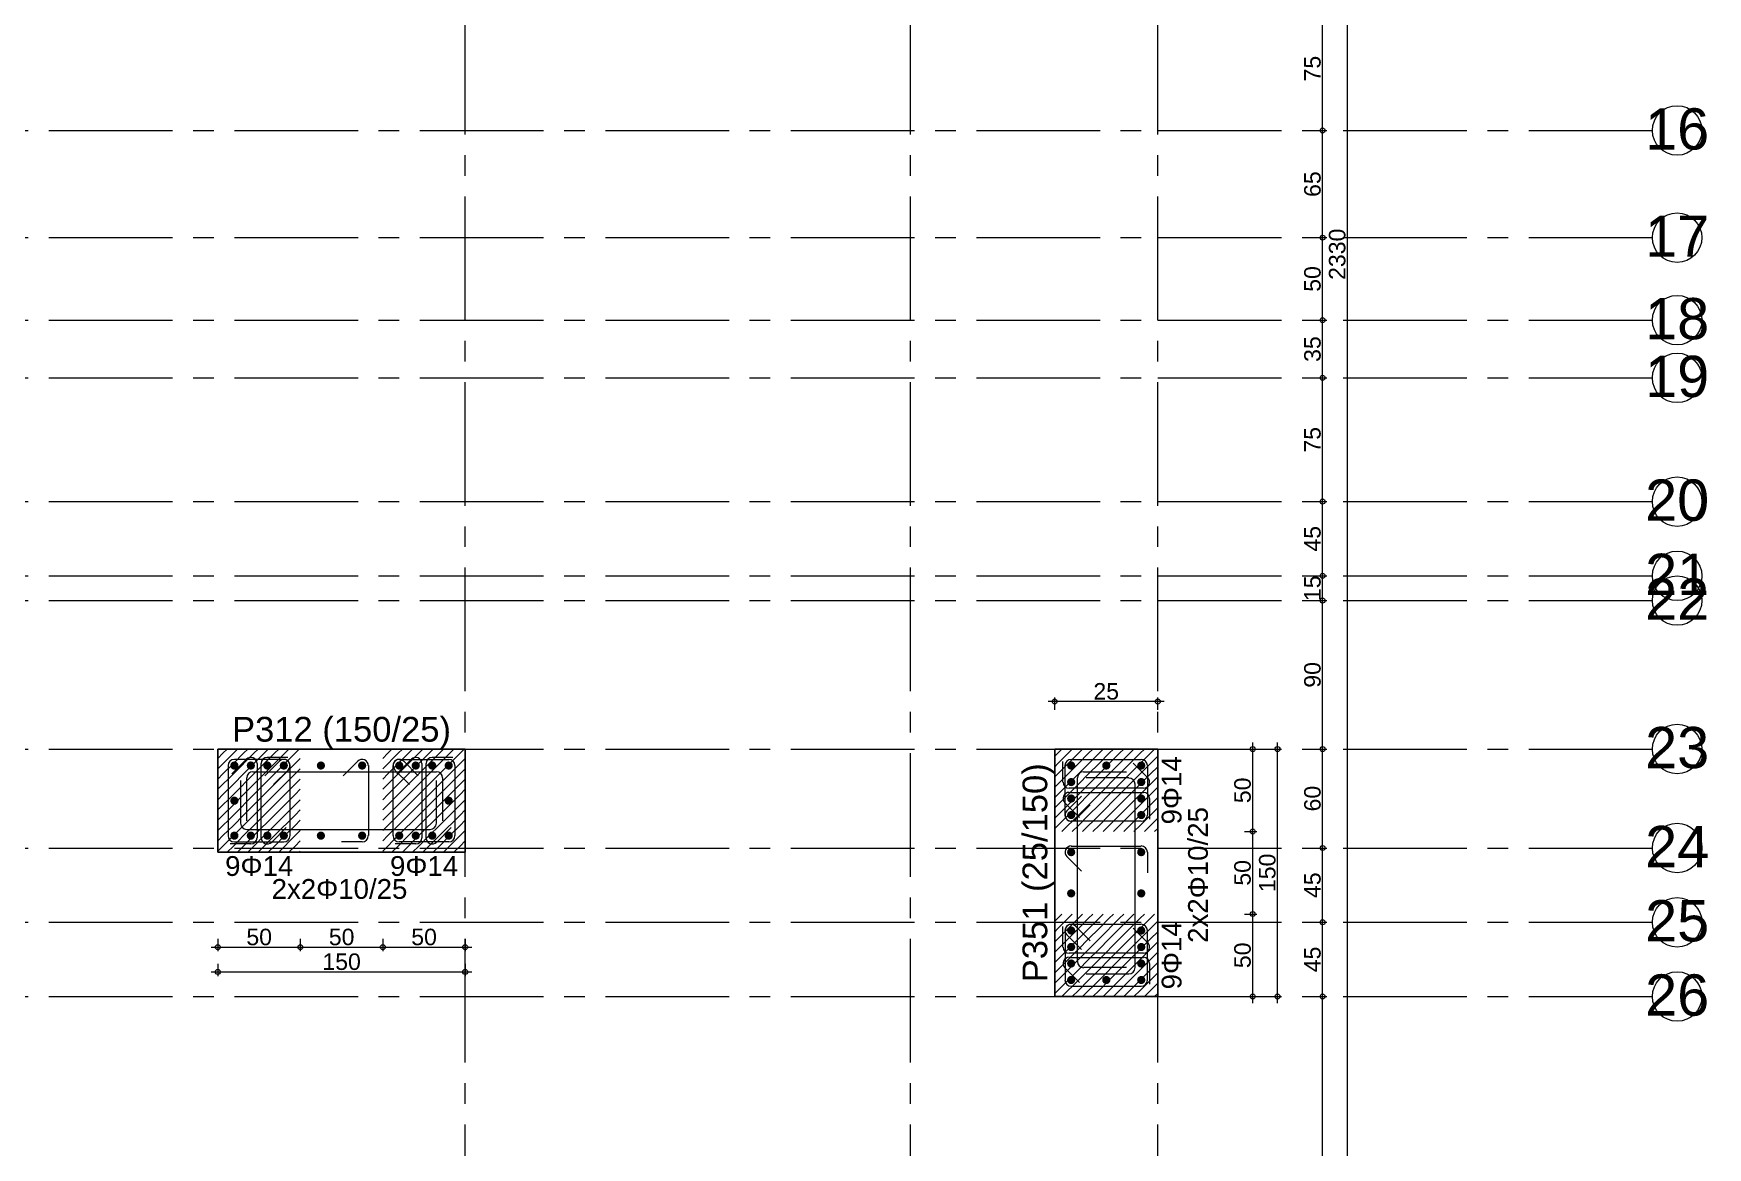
# Model space of a CAD drawing. Header units: millimetres. Extents: x 2232 to 85269, y -3593 to 5869.
# Drawn here: x 35440 to 36455, y 3792 to 4467 of the extents above; entities that cross this region are included whole.
import ezdxf

# ---------------------------------------------------------------- set-up
doc = ezdxf.new("R2010")
doc.units = ezdxf.units.MM
doc.linetypes.add('CENTER2', pattern=[112.5, 75, -12.5, 12.5, -12.5])
doc.linetypes.add('DASHDOT2', pattern=[12.7, 6.35, -3.175, 0, -3.175])
doc.layers.add('aks', color=251, linetype='DASHDOT2', lineweight=35)
for name, color, linetype in [('Donatı Yazısı', 7, 'Continuous'), ('Donatı Çizgisi', 7, 'Continuous'), ('Kolon', 7, 'Continuous'), ('Ölçülendirme', 7, 'Continuous')]:
    doc.layers.add(name, color=color, linetype=linetype)
doc.styles.add('arial_1_18', font='arial.ttf', dxfattribs={"height": 0.2})

# ---------------------------------------------------------------- blocks, each defined once
blk = doc.blocks.new('IDE999Entity6997')
at = {"layer": 'aks', "color": 250, "linetype": 'CENTER2', "lineweight": 5}
blk.add_lwpolyline([(27135.6, 200), (27135.6, 2530)], dxfattribs=at)
blk = doc.blocks.new('IDE999Entity6998')
at = {"layer": 'aks', "color": 250, "linetype": 'CENTER2', "lineweight": 5}
blk.add_lwpolyline([(27285.6, 200), (27285.6, 2530)], dxfattribs=at)
blk = doc.blocks.new('IDE999Entity6999')
at = {"layer": 'aks', "color": 250, "linetype": 'CENTER2', "lineweight": 5}
blk.add_lwpolyline([(26865.6, 200), (26865.6, 2530)], dxfattribs=at)
blk = doc.blocks.new('IDE999Entity7007')
at = {"layer": 'aks', "color": 250, "linetype": 'CENTER2', "lineweight": 5}
for points in [[(24025.6, 1440), (27285.6, 1440)], [(27285.6, 1440), (27585.6, 1440)]]:
    blk.add_lwpolyline(points, dxfattribs=at)
at = {"layer": 'aks', "color": 30, "linetype": 'Continuous', "lineweight": 5}
blk.add_circle((27600.6, 1440), 15, dxfattribs=at)
at = {"layer": 'aks', "color": 1, "linetype": 'Continuous', "lineweight": 5, "style": 'arial_1_18'}
blk.add_text('16', height=25, dxfattribs=at).set_placement((27581.2, 1428.4))
blk = doc.blocks.new('IDE999Entity7008')
at = {"layer": 'aks', "color": 250, "linetype": 'CENTER2', "lineweight": 5}
for points in [[(24025.6, 1290), (27285.6, 1290)], [(27285.6, 1290), (27585.6, 1290)]]:
    blk.add_lwpolyline(points, dxfattribs=at)
at = {"layer": 'aks', "color": 30, "linetype": 'Continuous', "lineweight": 5}
blk.add_circle((27600.6, 1290), 15, dxfattribs=at)
at = {"layer": 'aks', "color": 1, "linetype": 'Continuous', "lineweight": 5, "style": 'arial_1_18'}
blk.add_text('19', height=25, dxfattribs=at).set_placement((27581.2, 1278.4))
blk = doc.blocks.new('IDE999Entity7009')
at = {"layer": 'aks', "color": 250, "linetype": 'CENTER2', "lineweight": 5}
for points in [[(24025.6, 1065), (27285.6, 1065)], [(27285.6, 1065), (27585.6, 1065)]]:
    blk.add_lwpolyline(points, dxfattribs=at)
at = {"layer": 'aks', "color": 30, "linetype": 'Continuous', "lineweight": 5}
blk.add_circle((27600.6, 1065), 15, dxfattribs=at)
at = {"layer": 'aks', "color": 1, "linetype": 'Continuous', "lineweight": 5, "style": 'arial_1_18'}
blk.add_text('23', height=25, dxfattribs=at).set_placement((27581.2, 1053.4))
blk = doc.blocks.new('IDE999Entity7010')
at = {"layer": 'aks', "color": 250, "linetype": 'CENTER2', "lineweight": 5}
for points in [[(24025.6, 915), (27285.6, 915)], [(27285.6, 915), (27585.6, 915)]]:
    blk.add_lwpolyline(points, dxfattribs=at)
at = {"layer": 'aks', "color": 30, "linetype": 'Continuous', "lineweight": 5}
blk.add_circle((27600.6, 915), 15, dxfattribs=at)
at = {"layer": 'aks', "color": 1, "linetype": 'Continuous', "lineweight": 5, "style": 'arial_1_18'}
blk.add_text('26', height=25, dxfattribs=at).set_placement((27581.2, 903.4))
blk = doc.blocks.new('IDE999Entity7011')
at = {"layer": 'aks', "color": 250, "linetype": 'CENTER2', "lineweight": 5}
for points in [[(24025.6, 1170), (27285.6, 1170)], [(27285.6, 1170), (27585.6, 1170)]]:
    blk.add_lwpolyline(points, dxfattribs=at)
at = {"layer": 'aks', "color": 30, "linetype": 'Continuous', "lineweight": 5}
blk.add_circle((27600.6, 1170), 15, dxfattribs=at)
at = {"layer": 'aks', "color": 1, "linetype": 'Continuous', "lineweight": 5, "style": 'arial_1_18'}
blk.add_text('21', height=25, dxfattribs=at).set_placement((27581.2, 1158.4))
blk = doc.blocks.new('IDE999Entity7012')
at = {"layer": 'aks', "color": 250, "linetype": 'CENTER2', "lineweight": 5}
for points in [[(24025.6, 1325), (27285.6, 1325)], [(27285.6, 1325), (27585.6, 1325)]]:
    blk.add_lwpolyline(points, dxfattribs=at)
at = {"layer": 'aks', "color": 30, "linetype": 'Continuous', "lineweight": 5}
blk.add_circle((27600.6, 1325), 15, dxfattribs=at)
at = {"layer": 'aks', "color": 1, "linetype": 'Continuous', "lineweight": 5, "style": 'arial_1_18'}
blk.add_text('18', height=25, dxfattribs=at).set_placement((27581.2, 1313.4))
blk = doc.blocks.new('IDE999Entity7013')
at = {"layer": 'aks', "color": 250, "linetype": 'CENTER2', "lineweight": 5}
for points in [[(24025.6, 1215), (27285.6, 1215)], [(27285.6, 1215), (27585.6, 1215)]]:
    blk.add_lwpolyline(points, dxfattribs=at)
at = {"layer": 'aks', "color": 30, "linetype": 'Continuous', "lineweight": 5}
blk.add_circle((27600.6, 1215), 15, dxfattribs=at)
at = {"layer": 'aks', "color": 1, "linetype": 'Continuous', "lineweight": 5, "style": 'arial_1_18'}
blk.add_text('20', height=25, dxfattribs=at).set_placement((27581.2, 1203.4))
blk = doc.blocks.new('IDE999Entity7014')
at = {"layer": 'aks', "color": 250, "linetype": 'CENTER2', "lineweight": 5}
for points in [[(24025.6, 960), (27285.6, 960)], [(27285.6, 960), (27585.6, 960)]]:
    blk.add_lwpolyline(points, dxfattribs=at)
at = {"layer": 'aks', "color": 30, "linetype": 'Continuous', "lineweight": 5}
blk.add_circle((27600.6, 960), 15, dxfattribs=at)
at = {"layer": 'aks', "color": 1, "linetype": 'Continuous', "lineweight": 5, "style": 'arial_1_18'}
blk.add_text('25', height=25, dxfattribs=at).set_placement((27581.2, 948.4))
blk = doc.blocks.new('IDE999Entity7017')
at = {"layer": 'aks', "color": 250, "linetype": 'CENTER2', "lineweight": 5}
for points in [[(24025.6, 1155), (27285.6, 1155)], [(27285.6, 1155), (27585.6, 1155)]]:
    blk.add_lwpolyline(points, dxfattribs=at)
at = {"layer": 'aks', "color": 30, "linetype": 'Continuous', "lineweight": 5}
blk.add_circle((27600.6, 1155), 15, dxfattribs=at)
at = {"layer": 'aks', "color": 1, "linetype": 'Continuous', "lineweight": 5, "style": 'arial_1_18'}
blk.add_text('22', height=25, dxfattribs=at).set_placement((27581.2, 1143.4))
blk = doc.blocks.new('IDE999Entity7018')
at = {"layer": 'aks', "color": 250, "linetype": 'CENTER2', "lineweight": 5}
for points in [[(24025.6, 1005), (27285.6, 1005)], [(27285.6, 1005), (27585.6, 1005)]]:
    blk.add_lwpolyline(points, dxfattribs=at)
at = {"layer": 'aks', "color": 30, "linetype": 'Continuous', "lineweight": 5}
blk.add_circle((27600.6, 1005), 15, dxfattribs=at)
at = {"layer": 'aks', "color": 1, "linetype": 'Continuous', "lineweight": 5, "style": 'arial_1_18'}
blk.add_text('24', height=25, dxfattribs=at).set_placement((27581.2, 993.4))
blk = doc.blocks.new('IDE999Entity7043')
at = {"layer": 'aks', "color": 250, "linetype": 'CENTER2', "lineweight": 5}
for points in [[(24025.6, 1375), (27285.6, 1375)], [(27285.6, 1375), (27585.6, 1375)]]:
    blk.add_lwpolyline(points, dxfattribs=at)
at = {"layer": 'aks', "color": 30, "linetype": 'Continuous', "lineweight": 5}
blk.add_circle((27600.6, 1375), 15, dxfattribs=at)
at = {"layer": 'aks', "color": 1, "linetype": 'Continuous', "lineweight": 5, "style": 'arial_1_18'}
blk.add_text('17', height=25, dxfattribs=at).set_placement((27581.2, 1363.4))

msp = doc.modelspace()

# ---------------------------------------------------------------- hatches: boundary and pattern name
at = {"layer": 'Donatı Çizgisi', "linetype": 'Continuous', "lineweight": 5}
h = msp.add_hatch(color=5, dxfattribs=at)
edge = h.paths.add_edge_path(flags=0)
edge.add_arc((35561.7, 4023.2), 2.5, 0, 360)
h = msp.add_hatch(color=5, dxfattribs=at)
edge = h.paths.add_edge_path(flags=0)
edge.add_arc((35571.7, 4023.2), 2.5, 0, 360)
h = msp.add_hatch(color=5, dxfattribs=at)
edge = h.paths.add_edge_path(flags=0)
edge.add_arc((35581.7, 4023.2), 2.5, 0, 360)
h = msp.add_hatch(color=5, dxfattribs=at)
edge = h.paths.add_edge_path(flags=0)
edge.add_arc((35591.7, 4023.2), 2.5, 0, 360)
h = msp.add_hatch(color=5, dxfattribs=at)
edge = h.paths.add_edge_path(flags=0)
edge.add_arc((35614.2, 4023.2), 2.5, 0, 360)
h = msp.add_hatch(color=5, dxfattribs=at)
edge = h.paths.add_edge_path(flags=0)
edge.add_arc((35639.2, 4023.2), 2.5, 0, 360)
h = msp.add_hatch(color=5, dxfattribs=at)
edge = h.paths.add_edge_path(flags=0)
edge.add_arc((35661.7, 4023.2), 2.5, 0, 360)
h = msp.add_hatch(color=5, dxfattribs=at)
edge = h.paths.add_edge_path(flags=0)
edge.add_arc((35671.7, 4023.2), 2.5, 0, 360)
h = msp.add_hatch(color=5, dxfattribs=at)
edge = h.paths.add_edge_path(flags=0)
edge.add_arc((35681.7, 4023.2), 2.5, 0, 360)
h = msp.add_hatch(color=5, dxfattribs=at)
edge = h.paths.add_edge_path(flags=0)
edge.add_arc((35691.7, 4023.2), 2.5, 0, 360)
h = msp.add_hatch(color=5, dxfattribs=at)
edge = h.paths.add_edge_path(flags=0)
edge.add_arc((36069.2, 4023.2), 2.5, 0, 360)
h = msp.add_hatch(color=5, dxfattribs=at)
edge = h.paths.add_edge_path(flags=0)
edge.add_arc((36090.5, 4023.2), 2.5, 0, 360)
h = msp.add_hatch(color=5, dxfattribs=at)
edge = h.paths.add_edge_path(flags=0)
edge.add_arc((36111.7, 4023.2), 2.5, 0, 360)
h = msp.add_hatch(color=5, dxfattribs=at)
edge = h.paths.add_edge_path(flags=0)
edge.add_arc((36069.2, 4013.2), 2.5, 0, 360)
h = msp.add_hatch(color=5, dxfattribs=at)
edge = h.paths.add_edge_path(flags=0)
edge.add_arc((36111.7, 4013.2), 2.5, 0, 360)
h = msp.add_hatch(color=5, dxfattribs=at)
edge = h.paths.add_edge_path(flags=0)
edge.add_arc((35561.7, 4001.9), 2.5, 0, 360)
h = msp.add_hatch(color=5, dxfattribs=at)
edge = h.paths.add_edge_path(flags=0)
edge.add_arc((35691.7, 4001.9), 2.5, 0, 360)
h = msp.add_hatch(color=5, dxfattribs=at)
edge = h.paths.add_edge_path(flags=0)
edge.add_arc((36069.2, 4003.2), 2.5, 0, 360)
h = msp.add_hatch(color=5, dxfattribs=at)
edge = h.paths.add_edge_path(flags=0)
edge.add_arc((36111.7, 4003.2), 2.5, 0, 360)
h = msp.add_hatch(color=5, dxfattribs=at)
edge = h.paths.add_edge_path(flags=0)
edge.add_arc((36069.2, 3993.2), 2.5, 0, 360)
h = msp.add_hatch(color=5, dxfattribs=at)
edge = h.paths.add_edge_path(flags=0)
edge.add_arc((36111.7, 3993.2), 2.5, 0, 360)
h = msp.add_hatch(color=5, dxfattribs=at)
edge = h.paths.add_edge_path(flags=0)
edge.add_arc((35561.7, 3980.7), 2.5, 0, 360)
h = msp.add_hatch(color=5, dxfattribs=at)
edge = h.paths.add_edge_path(flags=0)
edge.add_arc((35571.7, 3980.7), 2.5, 0, 360)
h = msp.add_hatch(color=5, dxfattribs=at)
edge = h.paths.add_edge_path(flags=0)
edge.add_arc((35581.7, 3980.7), 2.5, 0, 360)
h = msp.add_hatch(color=5, dxfattribs=at)
edge = h.paths.add_edge_path(flags=0)
edge.add_arc((35591.7, 3980.7), 2.5, 0, 360)
h = msp.add_hatch(color=5, dxfattribs=at)
edge = h.paths.add_edge_path(flags=0)
edge.add_arc((35614.2, 3980.7), 2.5, 0, 360)
h = msp.add_hatch(color=5, dxfattribs=at)
edge = h.paths.add_edge_path(flags=0)
edge.add_arc((35639.2, 3980.7), 2.5, 0, 360)
h = msp.add_hatch(color=5, dxfattribs=at)
edge = h.paths.add_edge_path(flags=0)
edge.add_arc((35661.7, 3980.7), 2.5, 0, 360)
h = msp.add_hatch(color=5, dxfattribs=at)
edge = h.paths.add_edge_path(flags=0)
edge.add_arc((35671.7, 3980.7), 2.5, 0, 360)
h = msp.add_hatch(color=5, dxfattribs=at)
edge = h.paths.add_edge_path(flags=0)
edge.add_arc((35681.7, 3980.7), 2.5, 0, 360)
h = msp.add_hatch(color=5, dxfattribs=at)
edge = h.paths.add_edge_path(flags=0)
edge.add_arc((35691.7, 3980.7), 2.5, 0, 360)
h = msp.add_hatch(color=5, dxfattribs=at)
edge = h.paths.add_edge_path(flags=0)
edge.add_arc((36069.2, 3970.7), 2.5, 0, 360)
h = msp.add_hatch(color=5, dxfattribs=at)
edge = h.paths.add_edge_path(flags=0)
edge.add_arc((36111.7, 3970.7), 2.5, 0, 360)
h = msp.add_hatch(color=5, dxfattribs=at)
edge = h.paths.add_edge_path(flags=0)
edge.add_arc((36069.2, 3945.7), 2.5, 0, 360)
h = msp.add_hatch(color=5, dxfattribs=at)
edge = h.paths.add_edge_path(flags=0)
edge.add_arc((36111.7, 3945.7), 2.5, 0, 360)
h = msp.add_hatch(color=5, dxfattribs=at)
edge = h.paths.add_edge_path(flags=0)
edge.add_arc((36069.2, 3923.2), 2.5, 0, 360)
h = msp.add_hatch(color=5, dxfattribs=at)
edge = h.paths.add_edge_path(flags=0)
edge.add_arc((36111.7, 3923.2), 2.5, 0, 360)
h = msp.add_hatch(color=5, dxfattribs=at)
edge = h.paths.add_edge_path(flags=0)
edge.add_arc((36069.2, 3913.2), 2.5, 0, 360)
h = msp.add_hatch(color=5, dxfattribs=at)
edge = h.paths.add_edge_path(flags=0)
edge.add_arc((36111.7, 3913.2), 2.5, 0, 360)
h = msp.add_hatch(color=5, dxfattribs=at)
edge = h.paths.add_edge_path(flags=0)
edge.add_arc((36069.2, 3903.2), 2.5, 0, 360)
h = msp.add_hatch(color=5, dxfattribs=at)
edge = h.paths.add_edge_path(flags=0)
edge.add_arc((36111.7, 3903.2), 2.5, 0, 360)
h = msp.add_hatch(color=5, dxfattribs=at)
edge = h.paths.add_edge_path(flags=0)
edge.add_arc((36069.2, 3893.2), 2.5, 0, 360)
h = msp.add_hatch(color=5, dxfattribs=at)
edge = h.paths.add_edge_path(flags=0)
edge.add_arc((36090.5, 3893.2), 2.5, 0, 360)
h = msp.add_hatch(color=5, dxfattribs=at)
edge = h.paths.add_edge_path(flags=0)
edge.add_arc((36111.7, 3893.2), 2.5, 0, 360)

# ---------------------------------------------------------------- linework, layer by layer
at = {"layer": 'Donatı Çizgisi', "color": 5, "linetype": 'Continuous', "lineweight": 5}
for points in [[(35558, 4023.2), (35558, 3980.7)], [(35591.7, 4026.9), (35561.7, 4026.9)], [(35589.1, 4025.8), (35580.2, 4017)], [(35585.5, 4011.7), (35594.4, 4020.5)], [(35595.5, 3980.7), (35595.5, 4023.2)], [(35658, 3980.7), (35658, 4023.2)], [(35667.9, 4011.7), (35659.1, 4020.5)], [(35661.7, 4026.9), (35691.7, 4026.9)], [(35664.4, 4025.8), (35673.2, 4017)], [(35695.5, 4023.2), (35695.5, 3980.7)], [(36065.5, 3993.2), (36065.5, 4023.2)], [(36069.2, 4026.9), (36111.7, 4026.9)], [(36115.5, 4023.2), (36115.5, 3993.2)], [(36066.6, 3995.8), (36075.4, 4004.7)], [(36080.7, 3999.4), (36071.9, 3990.5)], [(36111.7, 3989.4), (36069.2, 3989.4)], [(35561.7, 3976.9), (35591.7, 3976.9)], [(35691.7, 3976.9), (35661.7, 3976.9)], [(36065.5, 3923.2), (36065.5, 3893.2)], [(36066.6, 3920.5), (36075.4, 3911.7)], [(36111.7, 3926.9), (36069.2, 3926.9)], [(36080.7, 3917), (36071.9, 3925.8)], [(36115.5, 3893.2), (36115.5, 3923.2)], [(36069.2, 3889.4), (36111.7, 3889.4)]]:
    msp.add_lwpolyline(points, dxfattribs=at)
at = {"layer": 'Donatı Çizgisi', "color": 1, "linetype": 'Continuous', "lineweight": 5}
for points in [[(35560.2, 4018.2), (35569.1, 4027.1)], [(35575.5, 4024.4), (35575.5, 3979.4)], [(35578, 3979.4), (35578, 4024.4)], [(35581.7, 4028.2), (35594.2, 4028.2)], [(35627.7, 4017), (35636.6, 4025.8)], [(35643, 4023.2), (35643, 3980.7)], [(35660.2, 4018.2), (35669.1, 4027.1)], [(35675.5, 4024.4), (35675.5, 3979.4)], [(35678, 3979.4), (35678, 4024.4)], [(35681.7, 4028.2), (35694.2, 4028.2)], [(36064.2, 4013.2), (36064.2, 4025.7)], [(36106.8, 4024.7), (36115.6, 4015.8)], [(35565.5, 4014.2), (35565.5, 3988.2)], [(35569.2, 3989.7), (35569.2, 4015.7)], [(35573, 4019.4), (35684.2, 4019.4)], [(35684.2, 3988.2), (35684.2, 4014.2)], [(35688, 4015.7), (35688, 3989.7)], [(36073, 3904.4), (36073, 4015.7)], [(36076.7, 4019.4), (36102.7, 4019.4)], [(36104.2, 4015.7), (36078.2, 4015.7)], [(36108, 3900.7), (36108, 4011.9)], [(36074.2, 3991.7), (36065.3, 4000.5)], [(36113, 4009.4), (36068, 4009.4)], [(36068, 4006.9), (36113, 4006.9)], [(36116.7, 4003.2), (36116.7, 3990.7)], [(35569.2, 3984.4), (35680.5, 3984.4)], [(35593.2, 3985.6), (35584.4, 3976.8)], [(35693.2, 3985.6), (35684.4, 3976.8)], [(35571.7, 3975.7), (35559.2, 3975.7)], [(35639.2, 3976.9), (35626.7, 3976.9)], [(35671.7, 3975.7), (35659.2, 3975.7)], [(36069.2, 3974.4), (36111.7, 3974.4)], [(36115.5, 3970.7), (36115.5, 3958.2)], [(36075.4, 3959.2), (36066.6, 3968)], [(36064.2, 3913.2), (36064.2, 3925.7)], [(36106.8, 3924.7), (36115.6, 3915.8)], [(36113, 3909.4), (36068, 3909.4)], [(36074.2, 3891.7), (36065.3, 3900.5)], [(36068, 3906.9), (36113, 3906.9)], [(36102.7, 3900.7), (36076.7, 3900.7)], [(36116.7, 3903.2), (36116.7, 3890.7)], [(36078.2, 3896.9), (36104.2, 3896.9)]]:
    msp.add_lwpolyline(points, dxfattribs=at)
at = {"layer": 'Donatı Çizgisi', "color": 5, "linetype": 'Continuous', "lineweight": 5}
for centre, start, end in [((35561.7, 4023.2), 90, 180), ((35591.7, 4023.2), 0, 135), ((35591.7, 4023.2), 315, 90), ((35661.7, 4023.2), 90, 225), ((35661.7, 4023.2), 45, 180), ((35691.7, 4023.2), 0, 90), ((36069.2, 4023.2), 90, 180), ((36111.7, 4023.2), 0, 90), ((36069.2, 3993.2), 135, 270), ((36069.2, 3993.2), 180, 315), ((36111.7, 3993.2), 270, 0), ((35561.7, 3980.7), 180, 270), ((35591.7, 3980.7), 270, 0), ((35661.7, 3980.7), 180, 270), ((35691.7, 3980.7), 270, 0), ((36069.2, 3923.2), 45, 180), ((36069.2, 3923.2), 90, 225), ((36111.7, 3923.2), 0, 90), ((36069.2, 3893.2), 180, 270), ((36111.7, 3893.2), 270, 0)]:
    msp.add_arc(centre, 3.75, start, end, dxfattribs=at)
at = {"layer": 'Donatı Çizgisi', "color": 1, "linetype": 'Continuous', "lineweight": 5}
for centre, start, end in [((35571.7, 4024.4), 0, 135), ((35581.7, 4024.4), 90, 180), ((35639.2, 4023.2), 0, 135), ((35671.7, 4024.4), 0, 135), ((35681.7, 4024.4), 90, 180), ((35573, 4015.7), 90, 180), ((35684.2, 4015.7), 0, 90), ((36068, 4013.2), 180, 270), ((36076.7, 4015.7), 90, 180), ((36104.2, 4011.9), 0, 90), ((36113, 4013.2), 270, 45), ((36068, 4003.2), 90, 225), ((36113, 4003.2), 0, 90), ((35569.2, 3988.2), 180, 270), ((35639.2, 3980.7), 270, 0), ((35680.5, 3988.2), 270, 0), ((35571.7, 3979.4), 270, 0), ((35581.7, 3979.4), 180, 315), ((35671.7, 3979.4), 270, 0), ((35681.7, 3979.4), 180, 315), ((36069.2, 3970.7), 90, 225), ((36111.7, 3970.7), 0, 90), ((36068, 3913.2), 180, 270), ((36113, 3913.2), 270, 45), ((36068, 3903.2), 90, 225), ((36076.7, 3904.4), 180, 270), ((36104.2, 3900.7), 270, 0), ((36113, 3903.2), 0, 90)]:
    msp.add_arc(centre, 3.75, start, end, dxfattribs=at)
at = {"layer": 'Kolon', "color": 33, "linetype": 'Continuous', "lineweight": -3}
for points in [[(35551.7, 4033.2), (35701.7, 4033.2)], [(35551.7, 3970.7), (35551.7, 4033.2)], [(35701.7, 3970.7), (35701.7, 4033.2)], [(36059.2, 3883.2), (36059.2, 4033.2)], [(36059.2, 4033.2), (36121.7, 4033.2)], [(36121.7, 3883.2), (36121.7, 4033.2)], [(35551.7, 3970.7), (35701.7, 3970.7)], [(36059.2, 3883.2), (36121.7, 3883.2)]]:
    msp.add_lwpolyline(points, dxfattribs=at)
at = {"layer": 'Kolon', "color": 251, "linetype": 'Continuous', "lineweight": -3}
for points in [[(35551.7, 4021.3), (35561.1, 4030.7)], [(35551.7, 4027.5), (35554.8, 4030.7)], [(35554.8, 4030.7), (35557.3, 4033.2)], [(35561.1, 4030.7), (35563.6, 4033.2)], [(35561.1, 4018.2), (35573.6, 4030.7)], [(35561.1, 4024.4), (35567.3, 4030.7)], [(35567.3, 4030.7), (35569.8, 4033.2)], [(35573.6, 4030.7), (35576.1, 4033.2)], [(35573.6, 4018.2), (35586.1, 4030.7)], [(35573.6, 4024.4), (35579.8, 4030.7)], [(35579.8, 4030.7), (35582.3, 4033.2)], [(35586.1, 4030.7), (35588.6, 4033.2)], [(35586.1, 4018.2), (35598.6, 4030.7)], [(35586.1, 4024.4), (35592.3, 4030.7)], [(35592.3, 4030.7), (35594.8, 4033.2)], [(35598.6, 4030.7), (35601.1, 4033.2)], [(35651.7, 4021.3), (35661.1, 4030.7)], [(35651.7, 4027.5), (35654.8, 4030.7)], [(35654.8, 4030.7), (35657.3, 4033.2)], [(35661.1, 4030.7), (35663.6, 4033.2)], [(35661.1, 4018.2), (35673.6, 4030.7)], [(35661.1, 4024.4), (35667.3, 4030.7)], [(35667.3, 4030.7), (35669.8, 4033.2)], [(35673.6, 4030.7), (35676.1, 4033.2)], [(35673.6, 4018.2), (35686.1, 4030.7)], [(35673.6, 4024.4), (35679.8, 4030.7)], [(35679.8, 4030.7), (35682.3, 4033.2)], [(35686.1, 4030.7), (35688.6, 4033.2)], [(35686.1, 4018.2), (35698.6, 4030.7)], [(35686.1, 4024.4), (35692.3, 4030.7)], [(35692.3, 4030.7), (35694.8, 4033.2)], [(35698.6, 4030.7), (35701.1, 4033.2)], [(36059.2, 4028.8), (36061.1, 4030.7)], [(36061.1, 4030.7), (36063.6, 4033.2)], [(36061.1, 4018.2), (36073.6, 4030.7)], [(36061.1, 4024.4), (36067.3, 4030.7)], [(36067.3, 4030.7), (36069.8, 4033.2)], [(36073.6, 4030.7), (36076.1, 4033.2)], [(36073.6, 4018.2), (36086.1, 4030.7)], [(36073.6, 4024.4), (36079.8, 4030.7)], [(36079.8, 4030.7), (36082.3, 4033.2)], [(36086.1, 4030.7), (36088.6, 4033.2)], [(36086.1, 4018.2), (36098.6, 4030.7)], [(36086.1, 4024.4), (36092.3, 4030.7)], [(36092.3, 4030.7), (36094.8, 4033.2)], [(36098.6, 4030.7), (36101.1, 4033.2)], [(36098.6, 4018.2), (36111.1, 4030.7)], [(36098.6, 4024.4), (36104.8, 4030.7)], [(36104.8, 4030.7), (36107.3, 4033.2)], [(36111.1, 4030.7), (36113.6, 4033.2)], [(36111.1, 4024.4), (36117.3, 4030.7)], [(36117.3, 4030.7), (36119.8, 4033.2)], [(35554.8, 4018.2), (35561.1, 4024.4)], [(35567.3, 4018.2), (35573.6, 4024.4)], [(35579.8, 4018.2), (35586.1, 4024.4)], [(35592.3, 4018.2), (35598.6, 4024.4)], [(35598.6, 4024.4), (35601.7, 4027.5)], [(35598.6, 4018.2), (35601.7, 4021.3)], [(35654.8, 4018.2), (35661.1, 4024.4)], [(35667.3, 4018.2), (35673.6, 4024.4)], [(35679.8, 4018.2), (35686.1, 4024.4)], [(35692.3, 4018.2), (35698.6, 4024.4)], [(35698.6, 4024.4), (35701.7, 4027.5)], [(35698.6, 4018.2), (35701.7, 4021.3)], [(36059.2, 4022.5), (36061.1, 4024.4)], [(36067.3, 4018.2), (36073.6, 4024.4)], [(36079.8, 4018.2), (36086.1, 4024.4)], [(36092.3, 4018.2), (36098.6, 4024.4)], [(36104.8, 4018.2), (36111.1, 4024.4)], [(36111.1, 4018.2), (36121.7, 4028.8)], [(36117.3, 4018.2), (36121.7, 4022.5)], [(35551.7, 4008.8), (35561.1, 4018.2)], [(35551.7, 4015), (35554.8, 4018.2)], [(35554.8, 4005.7), (35561.1, 4011.9)], [(35561.1, 4005.7), (35573.6, 4018.2)], [(35561.1, 4011.9), (35567.3, 4018.2)], [(35567.3, 4005.7), (35573.6, 4011.9)], [(35573.6, 4005.7), (35586.1, 4018.2)], [(35573.6, 4011.9), (35579.8, 4018.2)], [(35579.8, 4005.7), (35586.1, 4011.9)], [(35586.1, 4005.7), (35598.6, 4018.2)], [(35586.1, 4011.9), (35592.3, 4018.2)], [(35592.3, 4005.7), (35598.6, 4011.9)], [(35598.6, 4011.9), (35601.7, 4015)], [(35651.7, 4008.8), (35661.1, 4018.2)], [(35651.7, 4015), (35654.8, 4018.2)], [(35654.8, 4005.7), (35661.1, 4011.9)], [(35661.1, 4005.7), (35673.6, 4018.2)], [(35661.1, 4011.9), (35667.3, 4018.2)], [(35667.3, 4005.7), (35673.6, 4011.9)], [(35673.6, 4005.7), (35686.1, 4018.2)], [(35673.6, 4011.9), (35679.8, 4018.2)], [(35679.8, 4005.7), (35686.1, 4011.9)], [(35686.1, 4005.7), (35698.6, 4018.2)], [(35686.1, 4011.9), (35692.3, 4018.2)], [(35692.3, 4005.7), (35698.6, 4011.9)], [(35698.6, 4011.9), (35701.7, 4015)], [(36059.2, 4016.3), (36061.1, 4018.2)], [(36059.2, 4010), (36061.1, 4011.9)], [(36061.1, 4005.7), (36073.6, 4018.2)], [(36061.1, 4011.9), (36067.3, 4018.2)], [(36067.3, 4005.7), (36073.6, 4011.9)], [(36073.6, 4005.7), (36086.1, 4018.2)], [(36073.6, 4011.9), (36079.8, 4018.2)], [(36079.8, 4005.7), (36086.1, 4011.9)], [(36086.1, 4005.7), (36098.6, 4018.2)], [(36086.1, 4011.9), (36092.3, 4018.2)], [(36092.3, 4005.7), (36098.6, 4011.9)], [(36098.6, 4005.7), (36111.1, 4018.2)], [(36098.6, 4011.9), (36104.8, 4018.2)], [(36104.8, 4005.7), (36111.1, 4011.9)], [(36111.1, 4011.9), (36117.3, 4018.2)], [(36111.1, 4005.7), (36121.7, 4016.3)], [(35551.7, 3996.3), (35561.1, 4005.7)], [(35551.7, 4002.5), (35554.8, 4005.7)], [(35561.1, 3993.2), (35573.6, 4005.7)], [(35561.1, 3999.4), (35567.3, 4005.7)], [(35573.6, 3993.2), (35586.1, 4005.7)], [(35573.6, 3999.4), (35579.8, 4005.7)], [(35586.1, 3993.2), (35598.6, 4005.7)], [(35586.1, 3999.4), (35592.3, 4005.7)], [(35598.6, 4005.7), (35601.7, 4008.8)], [(35598.6, 3999.4), (35601.7, 4002.5)], [(35651.7, 3996.3), (35661.1, 4005.7)], [(35651.7, 4002.5), (35654.8, 4005.7)], [(35661.1, 3993.2), (35673.6, 4005.7)], [(35661.1, 3999.4), (35667.3, 4005.7)], [(35673.6, 3993.2), (35686.1, 4005.7)], [(35673.6, 3999.4), (35679.8, 4005.7)], [(35686.1, 3993.2), (35698.6, 4005.7)], [(35686.1, 3999.4), (35692.3, 4005.7)], [(35698.6, 4005.7), (35701.7, 4008.8)], [(35698.6, 3999.4), (35701.7, 4002.5)], [(36059.2, 4003.8), (36061.1, 4005.7)], [(36061.1, 3993.2), (36073.6, 4005.7)], [(36061.1, 3999.4), (36067.3, 4005.7)], [(36073.6, 3993.2), (36086.1, 4005.7)], [(36073.6, 3999.4), (36079.8, 4005.7)], [(36086.1, 3993.2), (36098.6, 4005.7)], [(36086.1, 3999.4), (36092.3, 4005.7)], [(36098.6, 3993.2), (36111.1, 4005.7)], [(36098.6, 3999.4), (36104.8, 4005.7)], [(36111.1, 3999.4), (36117.3, 4005.7)], [(36111.1, 3993.2), (36121.7, 4003.8)], [(36117.3, 4005.7), (36121.7, 4010)], [(35551.7, 3983.8), (35561.1, 3993.2)], [(35551.7, 3990), (35554.8, 3993.2)], [(35554.8, 3993.2), (35561.1, 3999.4)], [(35561.1, 3980.7), (35573.6, 3993.2)], [(35561.1, 3986.9), (35567.3, 3993.2)], [(35567.3, 3993.2), (35573.6, 3999.4)], [(35573.6, 3980.7), (35586.1, 3993.2)], [(35573.6, 3986.9), (35579.8, 3993.2)], [(35579.8, 3993.2), (35586.1, 3999.4)], [(35586.1, 3980.7), (35598.6, 3993.2)], [(35586.1, 3986.9), (35592.3, 3993.2)], [(35592.3, 3993.2), (35598.6, 3999.4)], [(35598.6, 3993.2), (35601.7, 3996.3)], [(35598.6, 3986.9), (35601.7, 3990)], [(35651.7, 3983.8), (35661.1, 3993.2)], [(35651.7, 3990), (35654.8, 3993.2)], [(35654.8, 3993.2), (35661.1, 3999.4)], [(35661.1, 3980.7), (35673.6, 3993.2)], [(35661.1, 3986.9), (35667.3, 3993.2)], [(35667.3, 3993.2), (35673.6, 3999.4)], [(35673.6, 3980.7), (35686.1, 3993.2)], [(35673.6, 3986.9), (35679.8, 3993.2)], [(35679.8, 3993.2), (35686.1, 3999.4)], [(35686.1, 3980.7), (35698.6, 3993.2)], [(35686.1, 3986.9), (35692.3, 3993.2)], [(35692.3, 3993.2), (35698.6, 3999.4)], [(35698.6, 3993.2), (35701.7, 3996.3)], [(35698.6, 3986.9), (35701.7, 3990)], [(36059.2, 3997.5), (36061.1, 3999.4)], [(36059.2, 3991.3), (36061.1, 3993.2)], [(36061.1, 3986.9), (36067.3, 3993.2)], [(36063.6, 3983.2), (36073.6, 3993.2)], [(36067.3, 3993.2), (36073.6, 3999.4)], [(36073.6, 3986.9), (36079.8, 3993.2)], [(36076.1, 3983.2), (36086.1, 3993.2)], [(36079.8, 3993.2), (36086.1, 3999.4)], [(36086.1, 3986.9), (36092.3, 3993.2)], [(36088.6, 3983.2), (36098.6, 3993.2)], [(36092.3, 3993.2), (36098.6, 3999.4)], [(36098.6, 3986.9), (36104.8, 3993.2)], [(36101.1, 3983.2), (36111.1, 3993.2)], [(36104.8, 3993.2), (36111.1, 3999.4)], [(36111.1, 3986.9), (36117.3, 3993.2)], [(36113.6, 3983.2), (36121.7, 3991.3)], [(36117.3, 3993.2), (36121.7, 3997.5)], [(35551.7, 3971.3), (35561.1, 3980.7)], [(35551.7, 3977.5), (35554.8, 3980.7)], [(35554.8, 3980.7), (35561.1, 3986.9)], [(35561.1, 3974.4), (35567.3, 3980.7)], [(35563.6, 3970.7), (35573.6, 3980.7)], [(35567.3, 3980.7), (35573.6, 3986.9)], [(35573.6, 3974.4), (35579.8, 3980.7)], [(35576.1, 3970.7), (35586.1, 3980.7)], [(35579.8, 3980.7), (35586.1, 3986.9)], [(35586.1, 3974.4), (35592.3, 3980.7)], [(35588.6, 3970.7), (35598.6, 3980.7)], [(35592.3, 3980.7), (35598.6, 3986.9)], [(35598.6, 3980.7), (35601.7, 3983.8)], [(35651.7, 3971.3), (35661.1, 3980.7)], [(35651.7, 3977.5), (35654.8, 3980.7)], [(35654.8, 3980.7), (35661.1, 3986.9)], [(35661.1, 3974.4), (35667.3, 3980.7)], [(35663.6, 3970.7), (35673.6, 3980.7)], [(35667.3, 3980.7), (35673.6, 3986.9)], [(35673.6, 3974.4), (35679.8, 3980.7)], [(35676.1, 3970.7), (35686.1, 3980.7)], [(35679.8, 3980.7), (35686.1, 3986.9)], [(35686.1, 3974.4), (35692.3, 3980.7)], [(35688.6, 3970.7), (35698.6, 3980.7)], [(35692.3, 3980.7), (35698.6, 3986.9)], [(35698.6, 3980.7), (35701.7, 3983.8)], [(36059.2, 3985), (36061.1, 3986.9)], [(36069.8, 3983.2), (36073.6, 3986.9)], [(36082.3, 3983.2), (36086.1, 3986.9)], [(36094.8, 3983.2), (36098.6, 3986.9)], [(36107.3, 3983.2), (36111.1, 3986.9)], [(36119.8, 3983.2), (36121.7, 3985)], [(35557.3, 3970.7), (35561.1, 3974.4)], [(35569.8, 3970.7), (35573.6, 3974.4)], [(35582.3, 3970.7), (35586.1, 3974.4)], [(35594.8, 3970.7), (35598.6, 3974.4)], [(35598.6, 3974.4), (35601.7, 3977.5)], [(35601.1, 3970.7), (35601.7, 3971.3)], [(35657.3, 3970.7), (35661.1, 3974.4)], [(35669.8, 3970.7), (35673.6, 3974.4)], [(35682.3, 3970.7), (35686.1, 3974.4)], [(35694.8, 3970.7), (35698.6, 3974.4)], [(35698.6, 3974.4), (35701.7, 3977.5)], [(35701.1, 3970.7), (35701.7, 3971.3)], [(36059.2, 3928.8), (36061.1, 3930.7)], [(36061.1, 3930.7), (36063.6, 3933.2)], [(36061.1, 3918.2), (36073.6, 3930.7)], [(36061.1, 3924.4), (36067.3, 3930.7)], [(36067.3, 3930.7), (36069.8, 3933.2)], [(36073.6, 3930.7), (36076.1, 3933.2)], [(36073.6, 3918.2), (36086.1, 3930.7)], [(36073.6, 3924.4), (36079.8, 3930.7)], [(36079.8, 3930.7), (36082.3, 3933.2)], [(36086.1, 3930.7), (36088.6, 3933.2)], [(36086.1, 3918.2), (36098.6, 3930.7)], [(36086.1, 3924.4), (36092.3, 3930.7)], [(36092.3, 3930.7), (36094.8, 3933.2)], [(36098.6, 3930.7), (36101.1, 3933.2)], [(36098.6, 3918.2), (36111.1, 3930.7)], [(36098.6, 3924.4), (36104.8, 3930.7)], [(36104.8, 3930.7), (36107.3, 3933.2)], [(36111.1, 3930.7), (36113.6, 3933.2)], [(36111.1, 3924.4), (36117.3, 3930.7)], [(36117.3, 3930.7), (36119.8, 3933.2)], [(36059.2, 3922.5), (36061.1, 3924.4)], [(36067.3, 3918.2), (36073.6, 3924.4)], [(36079.8, 3918.2), (36086.1, 3924.4)], [(36092.3, 3918.2), (36098.6, 3924.4)], [(36104.8, 3918.2), (36111.1, 3924.4)], [(36111.1, 3918.2), (36121.7, 3928.8)], [(36117.3, 3918.2), (36121.7, 3922.5)], [(36059.2, 3916.3), (36061.1, 3918.2)], [(36059.2, 3910), (36061.1, 3911.9)], [(36061.1, 3905.7), (36073.6, 3918.2)], [(36061.1, 3911.9), (36067.3, 3918.2)], [(36067.3, 3905.7), (36073.6, 3911.9)], [(36073.6, 3905.7), (36086.1, 3918.2)], [(36073.6, 3911.9), (36079.8, 3918.2)], [(36079.8, 3905.7), (36086.1, 3911.9)], [(36086.1, 3905.7), (36098.6, 3918.2)], [(36086.1, 3911.9), (36092.3, 3918.2)], [(36092.3, 3905.7), (36098.6, 3911.9)], [(36098.6, 3905.7), (36111.1, 3918.2)], [(36098.6, 3911.9), (36104.8, 3918.2)], [(36104.8, 3905.7), (36111.1, 3911.9)], [(36111.1, 3911.9), (36117.3, 3918.2)], [(36111.1, 3905.7), (36121.7, 3916.3)], [(36117.3, 3905.7), (36121.7, 3910)], [(36059.2, 3903.8), (36061.1, 3905.7)], [(36059.2, 3897.5), (36061.1, 3899.4)], [(36061.1, 3893.2), (36073.6, 3905.7)], [(36061.1, 3899.4), (36067.3, 3905.7)], [(36067.3, 3893.2), (36073.6, 3899.4)], [(36073.6, 3893.2), (36086.1, 3905.7)], [(36073.6, 3899.4), (36079.8, 3905.7)], [(36079.8, 3893.2), (36086.1, 3899.4)], [(36086.1, 3893.2), (36098.6, 3905.7)], [(36086.1, 3899.4), (36092.3, 3905.7)], [(36092.3, 3893.2), (36098.6, 3899.4)], [(36098.6, 3893.2), (36111.1, 3905.7)], [(36098.6, 3899.4), (36104.8, 3905.7)], [(36104.8, 3893.2), (36111.1, 3899.4)], [(36111.1, 3899.4), (36117.3, 3905.7)], [(36111.1, 3893.2), (36121.7, 3903.8)], [(36059.2, 3891.3), (36061.1, 3893.2)], [(36061.1, 3886.9), (36067.3, 3893.2)], [(36063.6, 3883.2), (36073.6, 3893.2)], [(36073.6, 3886.9), (36079.8, 3893.2)], [(36076.1, 3883.2), (36086.1, 3893.2)], [(36086.1, 3886.9), (36092.3, 3893.2)], [(36088.6, 3883.2), (36098.6, 3893.2)], [(36098.6, 3886.9), (36104.8, 3893.2)], [(36101.1, 3883.2), (36111.1, 3893.2)], [(36111.1, 3886.9), (36117.3, 3893.2)], [(36113.6, 3883.2), (36121.7, 3891.3)], [(36117.3, 3893.2), (36121.7, 3897.5)], [(36059.2, 3885), (36061.1, 3886.9)], [(36069.8, 3883.2), (36073.6, 3886.9)], [(36082.3, 3883.2), (36086.1, 3886.9)], [(36094.8, 3883.2), (36098.6, 3886.9)], [(36107.3, 3883.2), (36111.1, 3886.9)], [(36119.8, 3883.2), (36121.7, 3885)]]:
    msp.add_lwpolyline(points, dxfattribs=at)
at = {"layer": 'Ölçülendirme', "color": 5, "linetype": 'Continuous', "lineweight": 5}
for points in [[(36221.7, 3164.2), (36221.7, 5502.2)], [(36236.7, 3164.2), (36236.7, 5502.2)], [(36216.7, 4408.2), (36224.2, 4408.2)], [(36216.7, 4343.2), (36224.2, 4343.2)], [(36216.7, 4293.2), (36224.2, 4293.2)], [(36216.7, 4258.2), (36224.2, 4258.2)], [(36216.7, 4183.2), (36224.2, 4183.2)], [(36216.7, 4138.2), (36224.2, 4138.2)], [(36216.7, 4123.2), (36224.2, 4123.2)], [(36125.7, 4062), (36055.2, 4062)], [(36059.2, 4057), (36059.2, 4064.5)], [(36121.7, 4057), (36121.7, 4064.5)], [(36174.3, 4033.2), (36181.8, 4033.2)], [(36179.3, 3879.2), (36179.3, 4037.2)], [(36189.3, 4033.2), (36196.8, 4033.2)], [(36194.3, 3879.2), (36194.3, 4037.2)], [(36216.7, 4033.2), (36224.2, 4033.2)], [(36174.3, 3983.2), (36181.8, 3983.2)], [(36216.7, 3973.2), (36224.2, 3973.2)], [(36174.3, 3933.2), (36181.8, 3933.2)], [(36216.7, 3928.2), (36224.2, 3928.2)], [(35547.7, 3913.1), (35705.7, 3913.1)], [(35551.7, 3918.1), (35551.7, 3910.6)], [(35601.7, 3918.1), (35601.7, 3910.6)], [(35651.7, 3918.1), (35651.7, 3910.6)], [(35701.7, 3918.1), (35701.7, 3910.6)], [(35551.7, 3903.1), (35551.7, 3895.6)], [(35701.7, 3903.1), (35701.7, 3895.6)], [(35547.7, 3898.1), (35705.7, 3898.1)], [(36174.3, 3883.2), (36181.8, 3883.2)], [(36189.3, 3883.2), (36196.8, 3883.2)], [(36216.7, 3883.2), (36224.2, 3883.2)]]:
    msp.add_lwpolyline(points, dxfattribs=at)
for centre in [(36221.7, 4408.2), (36221.7, 4343.2), (36221.7, 4293.2), (36221.7, 4258.2), (36221.7, 4183.2), (36221.7, 4138.2), (36221.7, 4123.2), (36059.2, 4062), (36121.7, 4062), (36179.3, 4033.2), (36194.3, 4033.2), (36221.7, 4033.2), (36179.3, 3983.2), (36221.7, 3973.2), (36179.3, 3933.2), (36221.7, 3928.2), (35551.7, 3913.1), (35601.7, 3913.1), (35651.7, 3913.1), (35701.7, 3913.1), (35551.7, 3898.1), (35701.7, 3898.1), (36179.3, 3883.2), (36194.3, 3883.2), (36221.7, 3883.2)]:
    msp.add_circle(centre, 1.5, dxfattribs=at)

# ---------------------------------------------------------------- block references
at = {"layer": 'aks'}
for name in ['IDE999Entity6999', 'IDE999Entity6997', 'IDE999Entity6998', 'IDE999Entity7007', 'IDE999Entity7043', 'IDE999Entity7012', 'IDE999Entity7008', 'IDE999Entity7013', 'IDE999Entity7011', 'IDE999Entity7017', 'IDE999Entity7009', 'IDE999Entity7018', 'IDE999Entity7014', 'IDE999Entity7010']:
    msp.add_blockref(name, (8836.1, 2968.2), dxfattribs=at)

# ---------------------------------------------------------------- texts
at = {"layer": 'Donatı Yazısı', "color": 1, "linetype": 'Continuous', "lineweight": 5, "style": 'arial_1_18'}
for s, p in [('9Φ14', (36136.1, 3987.5)), ('2x2Φ10/25', (36152.1, 3915.7)), ('9Φ14', (36136.1, 3887.5))]:
    msp.add_text(s, height=12, rotation=90, dxfattribs=at).set_placement(p)
for s, p in [('9Φ14', (35556.1, 3956.3)), ('9Φ14', (35656.1, 3956.3)), ('2x2Φ10/25', (35584.3, 3942.4))]:
    msp.add_text(s, height=12, dxfattribs=at).set_placement(p)
at = {"layer": 'Kolon', "color": 1, "linetype": 'Continuous', "lineweight": 5, "style": 'arial_1_18'}
msp.add_text('P312 (150/25)', height=15, dxfattribs=at).set_placement((35560.3, 4037.7))
msp.add_text('P351 (25/150)', height=15, rotation=90, dxfattribs=at).set_placement((36054.7, 3891.8))
at = {"layer": 'Ölçülendirme', "color": 5, "linetype": 'Continuous', "lineweight": 5, "style": 'arial_1_18'}
for s, p in [('75', (36220.5, 4437.9)), ('65', (36220.5, 4367.9)), ('2330', (36235.5, 4317.6)), ('50', (36220.5, 4310.4)), ('35', (36220.5, 4267.9)), ('75', (36220.5, 4212.9)), ('45', (36220.5, 4152.9)), ('15', (36220.5, 4122.9)), ('90', (36220.5, 4070.4)), ('50', (36178.1, 4000.4)), ('60', (36220.5, 3995.4)), ('50', (36178.1, 3950.4)), ('150', (36193.1, 3946.5)), ('45', (36220.5, 3942.9)), ('50', (36178.1, 3900.4)), ('45', (36220.5, 3897.9))]:
    msp.add_text(s, height=10, rotation=90, dxfattribs=at).set_placement(p)
for s, p in [('25', (36082.7, 4063.2)), ('50', (35569, 3914.3)), ('50', (35619, 3914.3)), ('50', (35669, 3914.3)), ('150', (35615.1, 3899.3))]:
    msp.add_text(s, height=10, dxfattribs=at).set_placement(p)

doc.saveas('drawing.dxf')
